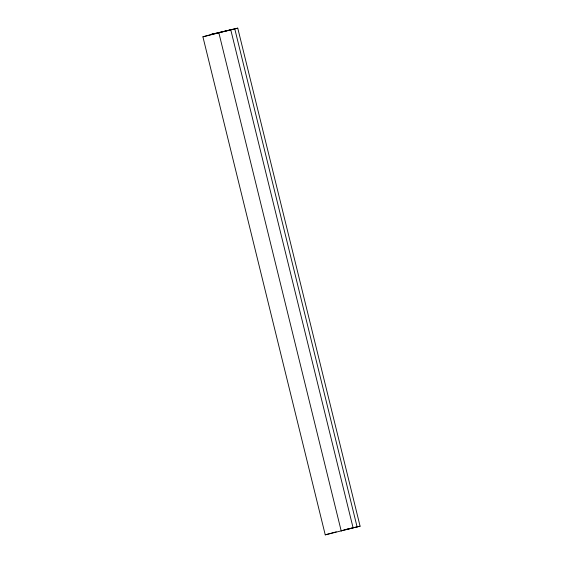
<?xml version="1.0" encoding="UTF-8"?>
<svg xmlns="http://www.w3.org/2000/svg" width="563" height="563" viewBox="0 0 563 563"><rect width="100%" height="100%" fill="white"/><g stroke="black" fill="none" stroke-linecap="round" stroke-linejoin="round"><path stroke-width="0.84" d="M202.912 36.813L230.788 29.881L353.114 527.925L325.245 534.85L202.912 36.813L214.777 33.569M237.755 28.15L210.773 34.491L237.755 28.15L360.088 526.187L343.008 530.255M325.245 534.85L336.259 531.845M345.175 529.628L360.088 526.187M234.792 28.959L357.118 527.003M218.93 33.118L341.255 531.162"/></g></svg>
